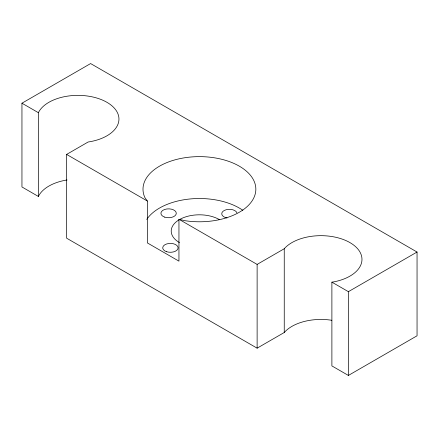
<?xml version="1.0" encoding="UTF-8"?>
<svg xmlns="http://www.w3.org/2000/svg" width="439" height="439" viewBox="0 0 439 439"><rect width="100%" height="100%" fill="white"/><g stroke="black" fill="none" stroke-linecap="round" stroke-linejoin="round"><path stroke-width="0.66" d="M67.052 179.974A41.036 23.69 0 0 0 38.385 196.458L21.95 186.965L21.95 103.203L90.61 63.562L417.05 252.035L417.05 335.797L348.39 375.438L331.889 365.912L331.889 282.145L333.865 281.849A41.036 23.69 0 0 0 351.963 243.859A41.036 23.69 0 0 0 284.247 248.743L257.122 264.404L178.953 219.275L178.953 261.156L147.35 242.91L147.35 201.029L144.919 197.643A56.422 32.579 0 0 1 194.504 156.756A56.422 32.579 0 0 1 255.63 192.046A56.422 32.579 0 0 1 184.819 220.674L178.953 219.275M331.813 320.283A41.036 23.69 0 0 0 284.247 332.51L257.122 348.171L66.618 238.185L66.618 154.418L88.129 142.006A41.036 23.69 0 0 0 107.226 102.479A41.036 23.69 0 0 0 38.385 112.691L21.95 103.203M331.889 282.145L348.39 291.672L417.05 252.035M66.618 154.418L147.35 201.029M348.39 291.672L348.39 375.438M284.247 248.743L284.247 332.51M257.122 264.404L257.122 348.171M38.385 112.691L38.385 196.458M179.474 242.608A28.211 16.287 0 0 1 179.474 219.577A28.211 16.287 0 0 1 219.368 219.577M146.741 219.423A56.422 32.579 0 0 1 242.822 210.276M227.007 217.985A7.693 4.445 0 0 1 224.307 210.451A7.693 4.445 0 0 1 236.961 212.871M164.746 217.14A7.693 4.445 0 0 0 176.286 213.294A7.693 4.445 0 0 0 164.746 209.447A7.693 4.445 0 0 0 164.746 217.14M166.557 251.69A7.693 4.445 0 0 0 178.097 247.843A7.693 4.445 0 0 0 166.557 243.996A7.693 4.445 0 0 0 166.557 251.69"/></g></svg>
